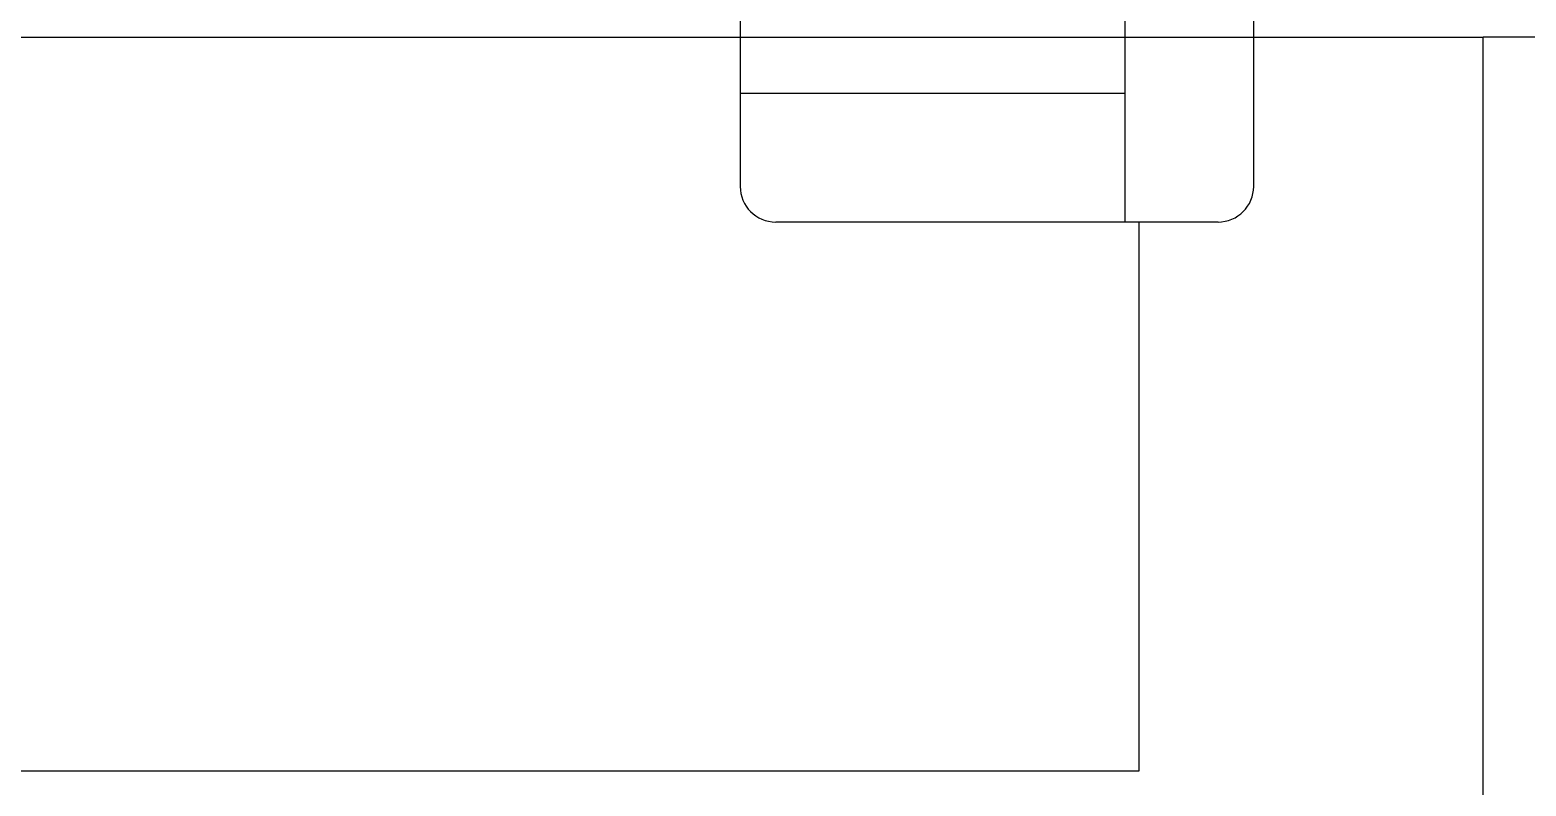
# Model space of a CAD drawing. Header units: millimetres. Extents: x 188.6 to 263.2, y 40.1 to 120.1.
# Drawn here: x 254.136 to 256.234, y 58.768 to 59.827 of the extents above; entities that cross this region are included whole.
import ezdxf

# ---------------------------------------------------------------- set-up
doc = ezdxf.new("R2010")
doc.units = ezdxf.units.MM
doc.layers.add('ARQ', color=8, linetype='Continuous')

# ---------------------------------------------------------------- blocks, each defined once
blk = doc.blocks.new('arq-3pav')
at = {"layer": 'ARQ'}
for p, q in [((50.6634, 19.3011), (50.6634, 20.8511)), ((50.1234, 20.8011), (50.1234, 19.3511)), ((50.8434, 19.3511), (50.8434, 20.8011)), ((42.0052, 19.56), (51.1652, 19.56)), ((51.1652, 18.49), (51.1652, 19.56)), ((53.6852, 19.56), (51.1652, 19.56)), ((50.6634, 19.4811), (50.1234, 19.4811)), ((50.7934, 19.3011), (50.1734, 19.3011)), ((50.6825, 19.3011), (50.6825, 18.5314)), ((50.6825, 18.5314), (49.0798, 18.5314))]:
    blk.add_line(p, q, dxfattribs=at)
for centre, radius, start, end in [((46.7102, -47.5128), 67.6125, 82.140962, 89.894307), ((50.1734, 19.3511), 0.05, 180, 270), ((50.7934, 19.3511), 0.05, 270, 0)]:
    blk.add_arc(centre, radius, start, end, dxfattribs=at)

msp = doc.modelspace()

# ---------------------------------------------------------------- block references
msp.add_blockref('arq-3pav', (205.0084, 40.2568))

doc.saveas('drawing.dxf')
